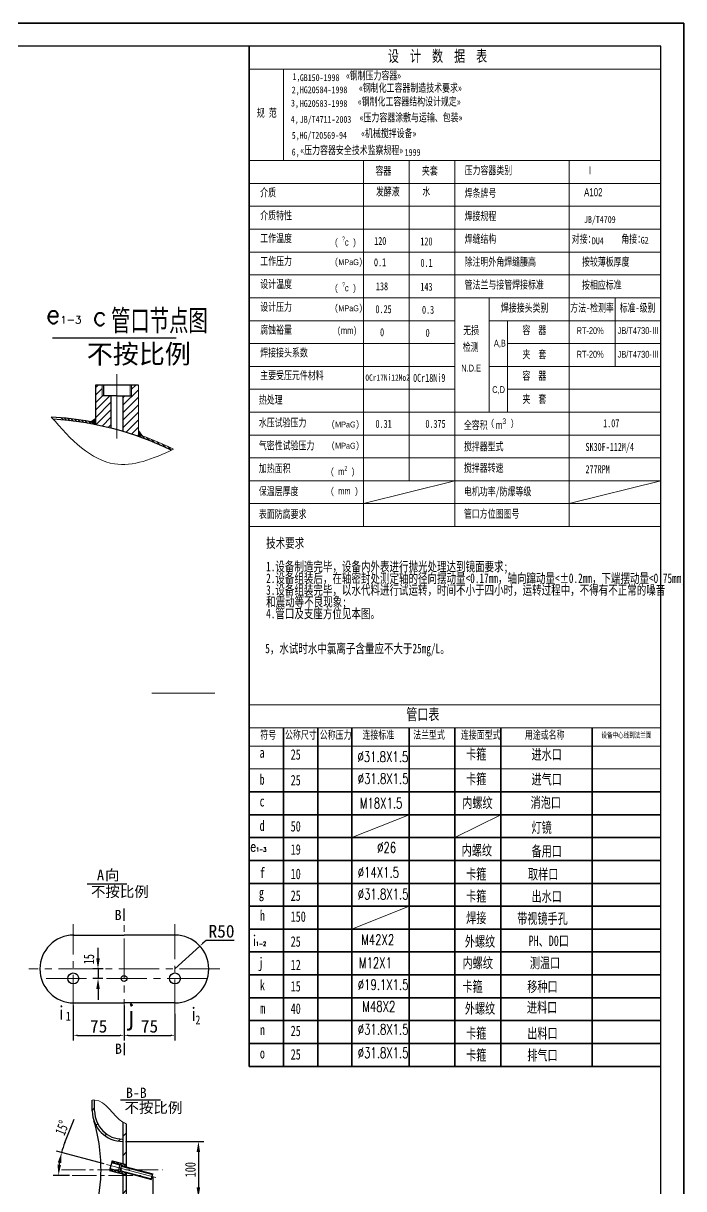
# Model space of a CAD drawing. Header units: millimetres. Extents: x 36080 to 36401, y 5729 to 6183.
# Drawn here: x 36244.6 to 36400.5, y 5907.8 to 6182.9 of the extents above; entities that cross this region are included whole.
import ezdxf

# ---------------------------------------------------------------- set-up
doc = ezdxf.new("R2010")
doc.units = ezdxf.units.MM
doc.linetypes.add('CENTER2', pattern=[28.575, 19.05, -3.175, 3.175, -3.175])
doc.layers.get('Defpoints').update_dxf_attribs({"lineweight": 18})
for name, color, linetype, lineweight in [('_01粗实线A', 3, 'Continuous', 25), ('_02细实线B', 7, 'Continuous', 35), ('c', 7, 'Continuous', 25), ('dh', 7, 'CENTER2', 9), ('x', 7, 'Continuous', 9)]:
    doc.layers.add(name, color=color, linetype=linetype, lineweight=lineweight)
doc.layers.add('実線', color=3, linetype='Continuous')
doc.styles.get("Standard").update_dxf_attribs({"font": '仿宋_GB2312.ttf', "width": 0.707})
doc.styles.add('STYLE1', font='')
doc.styles.add('数字', font='txt.shx', dxfattribs={"width": 0.707})
doc.styles.add('文字', font='仿宋_GB2312.ttf', dxfattribs={"width": 0.707})
doc.styles.add('样式 1', font='txt.shx')
doc.styles.get('STYLE1').set_extended_font_data('SimSun')
doc.dimstyles.new('1-15', dxfattribs={"dimtxt": 2.5, "dimasz": 2.5, "dimexe": 1.25, "dimexo": 0.625, "dimtad": 1, "dimlfac": 15, "dimdsep": 46, "dimtxsty": 'Standard', "dimcen": 2.5, "dimadec": 0, "dimazin": 0, "dimtfac": 1, "dimtmove": 0, "dimatfit": 3, "dimfxl": 1, "dimarcsym": 0})
doc.dimstyles.get("Standard").update_dxf_attribs({"dimtxt": 1, "dimasz": 1, "dimexe": 1.25, "dimexo": 0.625, "dimtad": 1, "dimdec": 1, "dimdsep": 46, "dimtxsty": '数字', "dimcen": 2.5, "dimadec": 1, "dimazin": 0, "dimtfac": 1, "dimtdec": 1, "dimtmove": 2, "dimatfit": 3, "dimfxl": 1, "dimtolj": 1, "dimtzin": 0, "dimarcsym": 0})
pattern_1 = [(135, (36835.70925, 5896.3457), (0.29934187, 0.29934187), [])]
pattern_2 = [(45, (36102.5725, 5794.957), (-2.245064, 2.245064), [])]

# ---------------------------------------------------------------- blocks, each defined once
blk = doc.blocks.new('*D110')
at = {"color": 0, "lineweight": -2, "transparency": 16777216}
for p, q in [((36268.41, 5950.71), (36268.41, 5942.75)), ((36280.41, 5949.1), (36280.41, 5942.75)), ((36269.41, 5944), (36279.41, 5944))]:
    blk.add_line(p, q, dxfattribs=at)
at = {"color": 0, "transparency": 16777216}
for points in [[(36269.41, 5944.17), (36269.41, 5943.84), (36268.41, 5944)], [(36279.41, 5944.17), (36279.41, 5943.84), (36280.41, 5944)]]:
    blk.add_solid(points, dxfattribs=at)
at = {"layer": 'Defpoints', "color": 0, "transparency": 16777216}
for p in [(36268.41, 5951.33), (36280.41, 5949.72), (36280.41, 5944)]:
    blk.add_point(p, dxfattribs=at)
at = {"color": 0, "transparency": 16777216, "insert": (36274.41, 5946.13), "char_height": 3, "attachment_point": 5, "style": 'STYLE1'}
blk.add_mtext('\\A1;75', dxfattribs=at)
blk = doc.blocks.new('*D111')
at = {"color": 0, "lineweight": -2, "transparency": 16777216}
for p, q in [((36256.41, 5951.04), (36256.41, 5942.75)), ((36268.41, 5951.04), (36268.41, 5942.75)), ((36257.41, 5944), (36267.41, 5944))]:
    blk.add_line(p, q, dxfattribs=at)
at = {"color": 0, "transparency": 16777216}
for points in [[(36257.41, 5944.17), (36257.41, 5943.84), (36256.41, 5944)], [(36267.41, 5944.17), (36267.41, 5943.84), (36268.41, 5944)]]:
    blk.add_solid(points, dxfattribs=at)
at = {"layer": 'Defpoints', "color": 0, "transparency": 16777216}
for p in [(36256.41, 5951.67), (36268.41, 5951.67), (36268.41, 5944)]:
    blk.add_point(p, dxfattribs=at)
at = {"color": 0, "transparency": 16777216, "insert": (36262.41, 5946.13), "char_height": 3, "attachment_point": 5, "style": 'STYLE1'}
blk.add_mtext('\\A1;75', dxfattribs=at)
blk = doc.blocks.new('*D112')
at = {"color": 0, "lineweight": -2, "transparency": 16777216}
for p, q in [((36280.41, 5959.67), (36286.3, 5965.08)), ((36287.77, 5966.43), (36287.03, 5965.76)), ((36294.43, 5966.43), (36287.77, 5966.43))]:
    blk.add_line(p, q, dxfattribs=at)
at = {"color": 0, "transparency": 16777216}
blk.add_solid([(36286.92, 5965.88), (36287.15, 5965.63), (36286.3, 5965.08)], dxfattribs=at)
at = {"layer": 'Defpoints', "color": 0, "transparency": 16777216}
for p in [(36286.3, 5965.08), (36280.41, 5959.67)]:
    blk.add_point(p, dxfattribs=at)
at = {"color": 0, "transparency": 16777216, "insert": (36291.41, 5968.56), "char_height": 3, "attachment_point": 5, "style": 'STYLE1'}
blk.add_mtext('\\A1;R50', dxfattribs=at)
blk = doc.blocks.new('*D113')
at = {"layer": 'Defpoints', "color": 0, "transparency": 16777216}
for p in [(36264.13, 5959.67), (36262.25, 5957.42), (36263.99, 5957.42)]:
    blk.add_point(p, dxfattribs=at)
at = {"layer": 'x', "color": 0, "lineweight": -2, "transparency": 16777216}
for p, q in [((36262.25, 5962.17), (36262.25, 5964.67)), ((36263.5, 5959.67), (36261, 5959.67)), ((36262.25, 5959.67), (36262.25, 5957.42)), ((36263.37, 5957.42), (36261, 5957.42)), ((36262.25, 5954.92), (36262.25, 5952.42))]:
    blk.add_line(p, q, dxfattribs=at)
at = {"layer": 'x', "color": 0, "transparency": 16777216}
for points in [[(36261.84, 5962.17), (36262.67, 5962.17), (36262.25, 5959.67)], [(36261.84, 5954.92), (36262.67, 5954.92), (36262.25, 5957.42)]]:
    blk.add_solid(points, dxfattribs=at)
at = {"layer": 'x', "color": 0, "transparency": 16777216, "insert": (36260.11, 5961.98), "char_height": 2.5, "attachment_point": 5, "rotation": 90}
blk.add_mtext('15', dxfattribs=at)
blk = doc.blocks.new('*D114')
at = {"layer": 'Defpoints', "color": 0, "transparency": 16777216}
for p in [(36268.11, 5918.94), (36268.11, 5905.61), (36285.95, 5905.61)]:
    blk.add_point(p, dxfattribs=at)
at = {"layer": 'x', "color": 0, "lineweight": -2, "transparency": 16777216}
for p, q in [((36268.73, 5918.94), (36287.2, 5918.94)), ((36285.95, 5916.44), (36285.95, 5908.11)), ((36268.73, 5905.61), (36287.2, 5905.61))]:
    blk.add_line(p, q, dxfattribs=at)
at = {"layer": 'x', "color": 0, "transparency": 16777216}
for points in [[(36285.53, 5916.44), (36286.36, 5916.44), (36285.95, 5918.94)], [(36285.53, 5908.11), (36286.36, 5908.11), (36285.95, 5905.61)]]:
    blk.add_solid(points, dxfattribs=at)
at = {"layer": 'x', "color": 0, "transparency": 16777216, "insert": (36284.07, 5912.28), "char_height": 2.5, "attachment_point": 5, "rotation": 90}
blk.add_mtext('100', dxfattribs=at)
blk = doc.blocks.new('*D115')
at = {"layer": 'Defpoints', "color": 0, "transparency": 16777216}
for p in [(36275.22, 5911.27), (36268.91, 5909.03), (36275.22, 5897.33)]:
    blk.add_point(p, dxfattribs=at)
at = {"layer": 'x', "color": 0, "lineweight": -2, "transparency": 16777216}
for p, q in [((36275.22, 5910.65), (36275.22, 5896.08)), ((36268.91, 5908.41), (36268.91, 5896.08)), ((36271.41, 5897.33), (36272.72, 5897.33))]:
    blk.add_line(p, q, dxfattribs=at)
at = {"layer": 'x', "color": 0, "transparency": 16777216}
for points in [[(36271.41, 5897.75), (36271.41, 5896.91), (36268.91, 5897.33)], [(36272.72, 5897.75), (36272.72, 5896.91), (36275.22, 5897.33)]]:
    blk.add_solid(points, dxfattribs=at)
at = {"layer": 'x', "color": 0, "transparency": 16777216, "insert": (36272.06, 5899.2), "char_height": 2.5, "attachment_point": 5}
blk.add_mtext('48', dxfattribs=at)
blk = doc.blocks.new('*D116')
at = {"layer": 'Defpoints', "color": 0, "transparency": 16777216}
for p in [(36253.02, 5912.77), (36264.29, 5913.51), (36256.15, 5910.94), (36272.36, 5910.94), (36275.88, 5910.41)]:
    blk.add_point(p, dxfattribs=at)
at = {"layer": 'x', "color": 0, "lineweight": -2, "transparency": 16777216}
for p, q in [((36254.45, 5918.73), (36256.64, 5924.2)), ((36263.69, 5913.67), (36252.45, 5916.69)), ((36255.52, 5910.94), (36251.69, 5910.94))]:
    blk.add_line(p, q, dxfattribs=at)
for start, end in [(158.1558, 165), (171.8442, 173.1558)]:
    blk.add_arc((36273.88, 5910.94), 20.94, start, end, dxfattribs=at)
at = {"layer": 'x', "color": 0, "transparency": 16777216}
for points in [[(36252.75, 5914), (36253.56, 5913.83), (36253.66, 5916.36)], [(36253.51, 5913.41), (36252.68, 5913.46), (36252.94, 5910.94)]]:
    blk.add_solid(points, dxfattribs=at)
at = {"layer": 'x', "color": 0, "transparency": 16777216, "insert": (36253.8, 5922.17), "char_height": 2.5, "attachment_point": 5, "rotation": 68.1558}
blk.add_mtext('15°', dxfattribs=at)

msp = doc.modelspace()

# ---------------------------------------------------------------- hatches: boundary and pattern name
at = {"layer": 'x'}
h = msp.add_hatch(dxfattribs=at)
h.set_pattern_fill('ANSI31', color=256, scale=10, style=0)
h.set_pattern_definition([(45, (36082.9771, 5764.4028), (-0.8838835, 0.8838835), [])])
h.paths.add_polyline_path([(36271.77964, 6097.52433), (36270.16802, 6097.52433), (36270.16802, 6094.9947), (36268.13715, 6094.9947), (36268.13715, 6086.54995, -0.012944111), (36271.77964, 6085.36707)])
h.paths.add_polyline_path([(36261.65361, 6088.1569, -0.012623805), (36265.2961, 6087.33073), (36265.2961, 6094.9947), (36263.26523, 6094.9947), (36263.26523, 6097.52433), (36261.65361, 6097.52433)])
for points in [[(36261.65361, 6089.65431), (36260.53407, 6088.86914), (36261.49449, 6088.1886, -0.000548294), (36261.65361, 6088.1569)], [(36271.77964, 6086.79945), (36271.77964, 6085.36707, -0.000555705), (36271.93461, 6085.31208), (36272.68605, 6085.55435)]]:
    msp.add_hatch(color=256, dxfattribs=at).paths.add_polyline_path(points)
h = msp.add_hatch(dxfattribs=at)
h.set_pattern_fill('ANSI31', color=256, style=0)
h.set_pattern_definition(pattern_2)
edge = h.paths.add_edge_path()
edge.add_arc((36268.10838, 5926.14198), 7.2, 180, 270)
edge.add_line((36268.10838, 5918.94198), (36268.10838, 5919.47532))
edge.add_arc((36268.10838, 5926.14198), 6.66667, 180, 270, ccw=False)
edge.add_line((36261.44171, 5926.14198), (36261.44171, 5928.74704))
edge.add_spline(control_points=[(36261.44171, 5928.74704), (36261.28997, 5928.76769), (36261.11126, 5928.77106), (36260.93664, 5928.73902), (36260.90838, 5928.73294)], knot_values=[0.647416485, 0.647416485, 0.647416485, 0.647416485, 0.884200493, 0.930111574, 0.930111574, 0.930111574, 0.930111574], degree=3, periodic=0)
edge.add_line((36260.90838, 5928.73294), (36260.90838, 5926.14198))
h = msp.add_hatch(dxfattribs=at)
h.set_pattern_fill('ANSI31', color=256, style=0)
h.set_pattern_definition(pattern_2)
edge = h.paths.add_edge_path()
edge.add_spline(control_points=[(36268.90838, 5923.1289), (36268.73482, 5923.12652), (36268.4393, 5923.18059), (36268.21016, 5923.42414), (36268.10838, 5923.53434)], knot_values=[0.780268556, 0.780268556, 0.780268556, 0.780268556, 1.039355348, 1.251976139, 1.251976139, 1.251976139, 1.251976139], degree=3, periodic=0)
edge.add_line((36268.10838, 5923.53434), (36268.10838, 5913.73201))
edge.add_line((36268.10838, 5913.73201), (36268.90838, 5913.51765))
edge.add_line((36268.90838, 5913.51765), (36268.90838, 5923.1289))
h = msp.add_hatch(dxfattribs=at)
h.set_pattern_fill('ANSI31', color=256, scale=0.133333, style=0)
h.set_pattern_definition(pattern_1)
h.paths.add_polyline_path([(36268.90838, 5913.51765), (36268.90838, 5912.9655), (36268.26542, 5913.13778), (36268.23091, 5913.00899), (36267.71575, 5913.14703), (36267.78477, 5913.40461), (36267.39839, 5913.50814), (36265.46654, 5914.02577), (36265.57007, 5914.41214)])
h.paths.add_polyline_path([(36264.94891, 5912.09392), (36265.05243, 5912.48029), (36266.98428, 5911.96265), (36267.37065, 5911.85913), (36267.43967, 5912.11671), (36267.95483, 5911.97867), (36267.92032, 5911.84988), (36268.90838, 5911.58513), (36268.90838, 5911.03298)])
h = msp.add_hatch(dxfattribs=at)
h.set_pattern_fill('ANSI31', color=256, scale=0.133333, style=0)
h.set_pattern_definition(pattern_1)
h.paths.add_polyline_path([(36265.44756, 5913.95494), (36265.46654, 5914.02577), (36267.39839, 5913.50814), (36267.37941, 5913.4373)])
h.paths.add_polyline_path([(36267.00326, 5912.03349), (36266.98428, 5911.96265), (36265.05243, 5912.48029), (36265.07141, 5912.55113)])
h = msp.add_hatch(dxfattribs=at)
h.set_pattern_fill('ANSI31', color=256, scale=1.333333, angle=75, style=0)
h.set_pattern_definition([(60, (36807.85098, 5858.6401), (0.144337567, -0.083333333), [])])
edge = h.paths.add_edge_path()
edge.add_line((36268.23091, 5913.00899), (36268.26542, 5913.13778))
edge.add_line((36268.26542, 5913.13778), (36272.77986, 5911.92814))
edge.add_spline(control_points=[(36272.77986, 5911.92814), (36272.77944, 5911.88254), (36272.77881, 5911.83671), (36272.77795, 5911.79062)], knot_values=[269.224094276, 269.224094276, 269.224094276, 269.224094276, 270.239120846, 270.239120846, 270.239120846, 270.239120846], degree=3, periodic=0)
edge.add_line((36272.77795, 5911.79062), (36268.23091, 5913.00899))
edge = h.paths.add_edge_path()
edge.add_spline(control_points=[(36272.77795, 5911.79062), (36272.77881, 5911.83671), (36272.77944, 5911.88254), (36272.77986, 5911.92814)], knot_values=[269.224094276, 269.224094276, 269.224094276, 269.224094276, 270.239120846, 270.239120846, 270.239120846, 270.239120846], degree=3, periodic=0)
edge.add_line((36272.77986, 5911.92814), (36275.22008, 5911.27428))
edge.add_line((36275.22008, 5911.27428), (36275.18557, 5911.14549))
edge.add_line((36275.18557, 5911.14549), (36272.77795, 5911.79062))
edge = h.paths.add_edge_path()
edge.add_spline(control_points=[(36272.69884, 5910.56948), (36272.70348, 5910.61438), (36272.70804, 5910.6592), (36272.71247, 5910.70387)], knot_values=[277.832197575, 277.832197575, 277.832197575, 277.832197575, 278.724259006, 278.724259006, 278.724259006, 278.724259006], degree=3, periodic=0)
edge.add_line((36272.71247, 5910.70387), (36274.9095, 5910.11517))
edge.add_line((36274.9095, 5910.11517), (36274.87499, 5909.98638))
edge.add_line((36274.87499, 5909.98638), (36272.69884, 5910.56948))
h.paths.add_polyline_path([(36267.92032, 5911.84988), (36267.95483, 5911.97867), (36268.59878, 5911.80612), (36268.56427, 5911.67733)])
edge = h.paths.add_edge_path()
edge.add_line((36268.56427, 5911.67733), (36268.59878, 5911.80612))
edge.add_line((36268.59878, 5911.80612), (36272.71247, 5910.70387))
edge.add_spline(control_points=[(36272.71247, 5910.70387), (36272.70804, 5910.6592), (36272.70348, 5910.61438), (36272.69884, 5910.56948)], knot_values=[277.832197575, 277.832197575, 277.832197575, 277.832197575, 278.724259006, 278.724259006, 278.724259006, 278.724259006], degree=3, periodic=0)
edge.add_line((36272.69884, 5910.56948), (36268.56427, 5911.67733))
h = msp.add_hatch(dxfattribs=at)
h.set_pattern_fill('ANSI31', color=256, style=0)
h.set_pattern_definition(pattern_2)
edge = h.paths.add_edge_path()
edge.add_line((36268.90838, 5910.94198), (36268.10838, 5910.94198))
edge.add_line((36268.10838, 5910.94198), (36268.10838, 5902.6096))
edge.add_spline(control_points=[(36268.10838, 5902.6096), (36268.29696, 5902.78626), (36268.60657, 5902.92582), (36268.33036, 5901.6995), (36268.7608, 5901.64059), (36268.90838, 5901.64913)], knot_values=[0.448151779, 0.448151779, 0.448151779, 0.448151779, 0.813969068, 1.294777595, 1.49434223, 1.49434223, 1.49434223, 1.49434223], degree=3, periodic=0)
edge.add_line((36268.90838, 5901.64913), (36268.90838, 5910.94198))
h.paths.add_polyline_path([(36268.90838, 5911.03298), (36268.10838, 5911.24734), (36268.10838, 5910.94198), (36268.90838, 5910.94198)])
h = msp.add_hatch(dxfattribs=at)
h.set_pattern_fill('ANSI31', color=256, scale=1.333333, angle=15, style=0)
h.set_pattern_definition([(120, (36281.81998, 5905.53614), (0.1443376, 0.0833333), [])])
h.paths.add_polyline_path([(36275.05678, 5911.18), (36275.18557, 5911.14549), (36274.9095, 5910.11517), (36274.78071, 5910.14968)])

# ---------------------------------------------------------------- linework, layer by layer
for p, q in [((36251.49439, 6108.63596), (36280.67637, 6108.63596)), ((36259.65434, 5979.77202), (36269.06132, 5979.77202)), ((36267.56177, 5928.77041), (36276.96875, 5928.77041))]:
    msp.add_line(p, q)
at = {"layer": '_01粗实线A', "ltscale": 6}
msp.add_line((36395.10805, 6177.51874), (36093.24805, 6177.51874), dxfattribs=at)
at = {"layer": '_02细实线B', "ltscale": 6}
for p, q in [((36400.50805, 6182.91874), (36079.74805, 6182.91874)), ((36400.50805, 5728.77874), (36400.50805, 6182.91874)), ((36297.90805, 5936.67874), (36297.90805, 6177.51874)), ((36400.50805, 5728.77874), (36400.50805, 6049.53874)), ((36306.00805, 6016.59874), (36306.00805, 5936.67874)), ((36314.10805, 6016.59874), (36314.10805, 5936.67874)), ((36322.20805, 6016.59874), (36322.20805, 5936.67874)), ((36335.70805, 6016.59874), (36335.70805, 5936.67874)), ((36346.50805, 6016.59874), (36346.50805, 5936.67874)), ((36357.30805, 6016.59874), (36357.30805, 5936.67874)), ((36378.90805, 6016.59874), (36378.90805, 5936.67874)), ((36297.90805, 6001.47874), (36395.10805, 6001.47874)), ((36297.90805, 5996.07874), (36395.10805, 5996.07874)), ((36297.90805, 5990.67874), (36395.10805, 5990.67874)), ((36297.90805, 5985.27874), (36395.10805, 5985.27874)), ((36297.90805, 5979.87874), (36395.10805, 5979.87874)), ((36297.90805, 5974.47874), (36395.10805, 5974.47874)), ((36297.90805, 5969.07874), (36395.10805, 5969.07874)), ((36297.90805, 5963.67874), (36395.10805, 5963.67874)), ((36297.90805, 5963.67874), (36395.10805, 5963.67874)), ((36297.90805, 5958.27874), (36395.10805, 5958.27874)), ((36297.90805, 5952.87874), (36395.10805, 5952.87874)), ((36297.90805, 5947.47874), (36395.10805, 5947.47874)), ((36297.90805, 5942.07874), (36395.10805, 5942.07874)), ((36297.90805, 5936.67874), (36395.10805, 5936.67874))]:
    msp.add_line(p, q, dxfattribs=at)
at = {"layer": 'c'}
for p, q in [((36261.65361, 6097.52433), (36261.65361, 6088.1569)), ((36271.77964, 6097.52433), (36261.65361, 6097.52433)), ((36263.60092, 6094.9947), (36263.60092, 6097.52433)), ((36266.71662, 6094.9947), (36263.26523, 6094.9947)), ((36265.2961, 6094.9947), (36265.2961, 6087.33073)), ((36266.71662, 6094.9947), (36270.16802, 6094.9947)), ((36268.13715, 6094.9947), (36268.13715, 6086.54995)), ((36268.4075, 5970.9981), (36268.4075, 5973.92315)), ((36256.53247, 5967.6661), (36268.4075, 5967.6661)), ((36280.4075, 5967.6661), (36268.4075, 5967.6661)), ((36256.53247, 5951.6661), (36268.4075, 5951.6661)), ((36280.4075, 5951.6661), (36268.4075, 5951.6661)), ((36268.4075, 5942.25116), (36268.4075, 5939.32611)), ((36260.90838, 5926.14198), (36260.90838, 5928.73294)), ((36261.44171, 5926.14198), (36261.44171, 5928.74704)), ((36268.10838, 5923.53434), (36268.10838, 5913.73201)), ((36268.90838, 5923.1289), (36268.90838, 5912.9655)), ((36265.57007, 5914.41214), (36264.94891, 5912.09392)), ((36265.07141, 5912.55113), (36267.00326, 5912.03349)), ((36265.44756, 5913.95494), (36267.37941, 5913.4373)), ((36265.57007, 5914.41214), (36268.90838, 5913.51765)), ((36267.39839, 5913.50814), (36266.98428, 5911.96265)), ((36267.78477, 5913.40461), (36267.37065, 5911.85913)), ((36267.78477, 5913.40461), (36267.37065, 5911.85913)), ((36267.39839, 5913.50814), (36267.78477, 5913.40461)), ((36267.71575, 5913.14703), (36275.18557, 5911.14549)), ((36268.26542, 5913.13778), (36268.23091, 5913.00899)), ((36268.26542, 5913.13778), (36275.22008, 5911.27428)), ((36264.94891, 5912.09392), (36268.90838, 5911.03298)), ((36266.98428, 5911.96265), (36267.37065, 5911.85913)), ((36267.43967, 5912.11671), (36274.9095, 5910.11517)), ((36267.95483, 5911.97867), (36267.92032, 5911.84988)), ((36267.92032, 5911.84988), (36274.87499, 5909.98638)), ((36268.10838, 5911.24734), (36268.10838, 5902.6096)), ((36268.90838, 5911.58513), (36268.90838, 5901.64913))]:
    msp.add_line(p, q, dxfattribs=at)
for centre, radius in [((36256.4075, 5957.4244), 1.29531), ((36268.4075, 5957.4244), 0.70294), ((36280.4075, 5957.4244), 1.29531)]:
    msp.add_circle(centre, radius, dxfattribs=at)
for centre, radius, start, end in [((36247.21216, 6016.09916), 73.97934, 79.6258144, 86.887102), ((36247.11625, 6015.61995), 73.97934, 64.021963, 86.4740937), ((36256.53247, 5959.6661), 8, 90, 270), ((36280.4075, 5959.6661), 8, 270, 90), ((36268.10838, 5926.14198), 7.2, 180, 270), ((36268.10838, 5926.14198), 6.66667, 180, 270), ((36222.90001, 5912.38236), 40.0595, 358.6146222, 16.6300063), ((36218.70244, 5912.80315), 44.26717, 344.1375131, 358.2014929)]:
    msp.add_arc(centre, radius, start, end, dxfattribs=at)
at = {"layer": 'dh'}
for p, q in [((36266.71662, 6100.05397), (36266.71662, 6084.87614)), ((36275.88467, 5910.40602), (36264.29356, 5913.51185))]:
    msp.add_line(p, q, dxfattribs=at)
at = {"layer": 'dh', "ltscale": 0.5}
for p, q in [((36256.4075, 5948.79438), (36256.4075, 5970.28572)), ((36268.4075, 5943.03381), (36268.4075, 5970.28572)), ((36280.4075, 5947.68658), (36280.4075, 5970.28572)), ((36291.00125, 5959.6661), (36245.93872, 5959.6661)), ((36288.08701, 5957.4244), (36248.85291, 5957.4244))]:
    msp.add_line(p, q, dxfattribs=at)
at = {"layer": 'dh', "ltscale": 0.3}
for p, q in [((36253.5968, 5912.27532), (36277.49213, 5912.27532)), ((36256.1465, 5910.94198), (36272.36106, 5910.94198))]:
    msp.add_line(p, q, dxfattribs=at)
at = {"layer": 'x'}
for p, q in [((36297.90805, 6172.11874), (36395.10805, 6172.11874)), ((36306.00805, 6172.11874), (36306.00805, 6150.51874)), ((36297.90805, 6150.51874), (36395.10805, 6150.51874)), ((36324.90805, 6150.51874), (36324.90805, 6064.11874)), ((36335.70805, 6150.51874), (36335.70805, 6074.91874)), ((36346.50805, 6150.51874), (36346.50805, 6064.11874)), ((36373.50805, 6150.51874), (36373.50805, 6064.11874)), ((36297.90805, 6145.11874), (36395.10805, 6145.11874)), ((36297.90805, 6139.71874), (36395.10805, 6139.71874)), ((36297.90805, 6134.31874), (36395.10805, 6134.31874)), ((36297.90805, 6128.91874), (36395.10805, 6128.91874)), ((36297.90805, 6123.51874), (36395.10805, 6123.51874)), ((36297.90805, 6118.11874), (36395.10805, 6118.11874)), ((36354.60805, 6118.11874), (36354.60805, 6091.11874)), ((36384.30805, 6118.11874), (36384.30805, 6101.91874)), ((36297.90805, 6112.71874), (36346.50805, 6112.71874)), ((36354.60805, 6112.71874), (36395.10805, 6112.71874)), ((36358.92805, 6112.71874), (36358.92805, 6091.11874)), ((36297.90805, 6107.31874), (36346.50805, 6107.31874)), ((36358.92805, 6107.31874), (36395.10805, 6107.31874)), ((36297.90805, 6101.91874), (36346.50805, 6101.91874)), ((36354.60805, 6101.91874), (36395.10805, 6101.91874)), ((36263.26523, 6094.9947), (36263.26523, 6097.52433)), ((36269.83233, 6094.9947), (36269.83233, 6097.52433)), ((36270.16802, 6094.9947), (36270.16802, 6097.52433)), ((36271.77964, 6097.52433), (36271.77964, 6085.36707)), ((36297.90805, 6096.51874), (36346.50805, 6096.51874)), ((36358.92805, 6096.51874), (36395.10805, 6096.51874)), ((36254.06611, 6089.27212), (36253.53, 6089.80824)), ((36254.85156, 6089.19378), (36254.30792, 6089.73742)), ((36255.6466, 6089.10584), (36255.09513, 6089.65731)), ((36256.45164, 6089.00792), (36255.89201, 6089.56754)), ((36257.26708, 6088.89958), (36256.69895, 6089.46771)), ((36258.09341, 6088.78036), (36257.51639, 6089.35737)), ((36258.93112, 6088.64975), (36258.34481, 6089.23607)), ((36259.78077, 6088.50722), (36259.1847, 6089.10328)), ((36260.64294, 6088.35214), (36260.03664, 6088.95845)), ((36261.65361, 6089.65431), (36260.53407, 6088.86914)), ((36260.53407, 6088.86914), (36261.49449, 6088.1886)), ((36297.90805, 6091.11874), (36395.10805, 6091.11874)), ((36271.77964, 6086.79945), (36272.82772, 6085.35976)), ((36297.90805, 6085.71874), (36395.10805, 6085.71874)), ((36272.68605, 6085.55435), (36271.93461, 6085.31208)), ((36273.42378, 6084.76369), (36272.60255, 6085.58492)), ((36274.58324, 6084.31135), (36273.73335, 6085.16123)), ((36275.78183, 6083.81986), (36274.89976, 6084.70193)), ((36277.02482, 6083.28398), (36276.1062, 6084.20259)), ((36278.3188, 6082.6971), (36277.35816, 6083.65774)), ((36279.57329, 6082.14972), (36278.66254, 6083.06047)), ((36280.04878, 6082.38133), (36280.02827, 6082.40185)), ((36297.90805, 6080.31874), (36395.10805, 6080.31874)), ((36297.90805, 6074.91874), (36395.10805, 6074.91874)), ((36324.90805, 6069.51874), (36346.50805, 6074.91874)), ((36373.50805, 6069.51874), (36395.10805, 6074.91874)), ((36297.90805, 6069.51874), (36395.10805, 6069.51874)), ((36297.90805, 6064.11874), (36395.10805, 6064.11874)), ((36274.94888, 6024.77826), (36289.83677, 6024.77826)), ((36297.90805, 6021.99874), (36395.10805, 6021.99874)), ((36297.90805, 6016.59874), (36395.10805, 6016.59874)), ((36297.90805, 6012.27874), (36395.10805, 6012.27874)), ((36297.90805, 6006.87874), (36395.10805, 6006.87874)), ((36322.20805, 5990.67874), (36335.70805, 5996.07874)), ((36346.50805, 5990.67874), (36357.30805, 5996.07874)), ((36322.20805, 5969.07874), (36335.70805, 5974.47874)), ((36265.05243, 5912.48029), (36266.98428, 5911.96265)), ((36265.46654, 5914.02577), (36267.39839, 5913.50814)), ((36268.90838, 5913.51765), (36268.90838, 5912.9655)), ((36268.90838, 5911.58513), (36268.90838, 5911.03298)), ((36275.05678, 5911.18), (36274.78071, 5910.14968)), ((36275.22008, 5911.27428), (36274.87499, 5909.98638))]:
    msp.add_line(p, q, dxfattribs=at)
msp.add_arc((36247.21216, 6016.09916), 73.97934, 63.6403736, 69.8586175, dxfattribs=at)
msp.add_open_spline([(36251.22951, 6089.96934), (36255.87222, 6084.51609), (36264.36805, 6076.02202), (36275.19177, 6079.99479), (36280.05928, 6082.38649)], degree=3, knots=[10.017760984, 10.017760984, 10.017760984, 10.017760984, 57.580360778, 94.724186627, 94.724186627, 94.724186627, 94.724186627], dxfattribs=at)
msp.add_spline([(36260.90838, 5928.73294), (36261.44171, 5928.73294), (36268.10838, 5923.53434), (36268.90838, 5923.1289)], degree=3, dxfattribs=at)
at = {"layer": '実線', "ltscale": 6}
for q in [(36395.10805, 6177.51874), (36395.10805, 6044.13874)]:
    msp.add_line((36395.10805, 5734.17874), q, dxfattribs=at)

# ---------------------------------------------------------------- texts
at = {"style": 'STYLE1', "width": 0.67}
msp.add_text('管口节点图', height=5, dxfattribs=at).set_placement((36265.32467, 6110.26842))
at = {"style": 'STYLE1'}
for s, height, p in [('不按比例', 4.5, (36259.61585, 6102.59833)), ('A', 2.5, (36261.99851, 5980.60311)), ('向', 2.5, (36263.90533, 5980.60311)), ('不按比例', 2.5, (36260.60018, 5976.66519)), ('B', 2.4, (36266.25617, 5939.63394)), ('不按比例', 2.5, (36268.50761, 5925.66359))]:
    msp.add_text(s, height=height, dxfattribs=at).set_placement(p)
at = {"layer": 'x'}
for s, height, style, width, p in [('1,', 1.62, '文字', 0.707, (36308.17862, 6169.50772)), ('2,', 1.62, '文字', 0.707, (36307.97985, 6166.36761)), ('3,', 1.62, '文字', 0.707, (36307.80436, 6163.27531)), ('4,', 1.62, '文字', 0.707, (36307.75214, 6159.46862)), ('5,', 1.62, '文字', 0.707, (36307.99495, 6155.66039)), ('6,', 1.62, '文字', 0.707, (36307.97796, 6151.72426)), ('JB/T4709', 1.62, '文字', 0.707, (36376.97108, 6135.80372)), ('120', 1.89, '文字', 0.707, (36327.44465, 6130.58747)), ('G2', 1.62, '文字', 0.707, (36390.36372, 6130.89553)), ('120', 1.89, '文字', 0.707, (36338.34955, 6130.4867)), ('DU4', 1.62, '文字', 0.707, (36378.83673, 6130.76455)), ('0.1', 1.89, '文字', 0.707, (36327.39504, 6125.5655)), ('0.1', 1.89, '文字', 0.707, (36338.38156, 6125.4266)), ('138', 1.89, '文字', 0.707, (36327.86187, 6119.89174)), ('143', 1.89, '文字', 0.707, (36338.34955, 6119.78919)), ('0.25', 1.89, '文字', 0.707, (36327.74702, 6114.49104)), ('0.3', 1.89, '文字', 0.707, (36338.73355, 6114.35214)), ('0', 1.89, '文字', 0.707, (36328.8301, 6109.0417)), ('0', 1.89, '文字', 0.707, (36339.58828, 6108.9028)), ('0Cr17Ni12Mo2', 1.51767, '文字', 0.707, (36325.35842, 6098.51637)), ('0Cr18Ni9', 1.89, '文字', 0.707, (36336.62476, 6098.27036)), ('0.31', 1.89, '文字', 0.707, (36327.76811, 6087.42464)), ('0.375', 1.89, '文字', 0.707, (36339.53387, 6087.42464)), ('1.07', 1.89, '文字', 0.707, (36381.49639, 6087.56011)), ('SK30F-112M/4', 1.89, '文字', 0.707, (36377.32717, 6081.97521)), ('277RPM', 1.89, '文字', 0.707, (36377.32717, 6076.71588)), ('5，水试时水中氯离子含量应不大于25mg/L。', 2.268, '文字', 0.707, (36301.72166, 6034.19959)), ('管口表', 2.7, '文字', 0.707, (36335.04371, 6018.43971)), ('a', 2.475, '文字', 0.707, (36300.39325, 6009.52987)), ('25', 2.475, '文字', 0.707, (36307.73425, 6009.07594)), ('卡箍', 2.475, '文字', 0.707, (36349.15203, 6009.16019)), ('进水口', 2.475, '文字', 0.707, (36364.58658, 6009.07594)), ('%%c31.8X1.5', 2.475, '数字', 0.707, (36323.49809, 6008.53083)), ('卡箍', 2.475, '文字', 0.707, (36349.15203, 6003.2953)), ('进气口', 2.475, '文字', 0.707, (36364.58658, 6003.21106)), ('b', 2.475, '文字', 0.707, (36300.39325, 6003.16133)), ('25', 2.475, '文字', 0.707, (36307.73425, 6003.00525)), ('%%c31.8X1.5', 2.475, '数字', 0.707, (36323.56597, 6003.35916)), ('内螺纹', 2.475, '文字', 0.707, (36348.24364, 5997.66768)), ('消泡口', 2.475, '文字', 0.707, (36364.38145, 5997.73332)), ('c', 2.475, '文字', 0.707, (36300.39325, 5998.03464)), ('M18X1.5', 2.475, '数字', 0.707, (36324.06077, 5997.55855)), ('d', 2.475, '文字', 0.707, (36300.39325, 5992.2784)), ('50', 2.475, '文字', 0.707, (36307.73425, 5992.12232)), ('灯镜', 2.475, '文字', 0.707, (36364.58658, 5991.83253)), ('%%c26', 2.475, '数字', 0.707, (36328.14616, 5987.10053)), ('19', 2.475, '文字', 0.707, (36307.73425, 5986.64393)), ('内螺纹', 2.475, '文字', 0.707, (36348.10635, 5986.46242)), ('备用口', 2.475, '文字', 0.707, (36364.58658, 5986.24763)), ('f', 2.475, '文字', 0.707, (36300.46876, 5981.13557)), ('10', 2.475, '文字', 0.707, (36307.73425, 5980.88402)), ('%%c14X1.5', 2.475, '数字', 0.707, (36323.56597, 5981.23793)), ('卡箍', 2.475, '文字', 0.707, (36349.15203, 5980.86298)), ('取样口', 2.475, '文字', 0.707, (36363.75815, 5980.81223)), ('%%c31.8X1.5', 2.475, '数字', 0.707, (36323.56597, 5976.1025)), ('卡箍', 2.475, '文字', 0.707, (36349.15203, 5975.63714)), ('出水口', 2.475, '文字', 0.707, (36364.58658, 5975.55289)), ('g', 2.475, '文字', 0.707, (36300.23385, 5976.46214)), ('25', 2.475, '文字', 0.707, (36307.73425, 5975.74859)), ('h', 2.475, '文字', 0.707, (36300.46876, 5971.05489)), ('150', 2.475, '文字', 0.707, (36307.73425, 5970.80334)), ('焊接', 2.475, '文字', 0.707, (36349.15203, 5970.50921)), ('带视镜手孔', 2.475, '文字', 0.707, (36361.19669, 5970.34723)), ('25', 2.475, '文字', 0.707, (36307.73425, 5964.92389)), ('M42X2', 2.475, '数字', 0.707, (36324.38144, 5965.33213)), ('外螺纹', 2.475, '文字', 0.707, (36348.86094, 5964.93024)), ('PH、D0口', 2.475, '文字', 0.707, (36363.88111, 5965.08632)), ('j', 2.475, '文字', 0.707, (36300.099, 5959.90352)), ('M12X1', 2.475, '数字', 0.707, (36323.8428, 5959.87079)), ('内螺纹', 2.475, '文字', 0.707, (36348.32229, 5959.87454)), ('测温口', 2.475, '文字', 0.707, (36364.18533, 5959.87454)), ('12', 2.475, '文字', 0.707, (36307.73425, 5959.39631)), ('k', 2.475, '文字', 0.707, (36300.46876, 5954.60668)), ('15', 2.475, '文字', 0.707, (36307.73425, 5954.35512)), ('%%c19.1X1.5', 2.475, '数字', 0.707, (36323.56597, 5954.70904)), ('卡箍', 2.475, '文字', 0.707, (36348.28411, 5954.31416)), ('移种口', 2.475, '文字', 0.707, (36363.58993, 5954.26341)), ('i', 3.2, 'STYLE1', 0.8, (36252.73656, 5947.72587)), ('m', 2.475, '文字', 0.707, (36300.52165, 5949.15629)), ('40', 2.475, '文字', 0.707, (36307.73425, 5949.0712)), ('M48X2', 2.475, '数字', 0.707, (36324.63297, 5949.57974)), ('外螺纹', 2.475, '文字', 0.707, (36348.86094, 5949.11754)), ('进料口', 2.475, '文字', 0.707, (36363.51152, 5949.36592)), ('1', 2.13333, 'STYLE1', 0.8, (36254.65019, 5947.44576)), ('i', 3.2, 'STYLE1', 0.8, (36283.94319, 5947.36014)), ('2', 2.13333, 'STYLE1', 0.8, (36285.2478, 5946.57824)), ('n', 2.475, '文字', 0.707, (36300.46876, 5944.06994)), ('25', 2.475, '文字', 0.707, (36307.73425, 5943.81838)), ('%%c31.8X1.5', 2.475, '数字', 0.707, (36323.56597, 5944.1723)), ('卡箍', 2.475, '文字', 0.707, (36349.15203, 5943.28872)), ('出料口', 2.475, '文字', 0.707, (36363.58993, 5943.23797)), ('o', 2.475, '文字', 0.707, (36300.46876, 5938.53131)), ('25', 2.475, '文字', 0.707, (36307.73425, 5938.27976)), ('%%c31.8X1.5', 2.475, '数字', 0.707, (36323.56597, 5938.63367)), ('卡箍', 2.475, '文字', 0.707, (36349.15203, 5938.12816)), ('排气口', 2.475, '文字', 0.707, (36363.58993, 5938.07741))]:
    msp.add_text(s, height=height, dxfattribs=dict(at, style=style, width=width)).set_placement(p)
for s, height, style, p in [('c', 4.4, '样式 1', (36260.97335, 6111.58481)), ('B', 2.4, 'STYLE1', (36266.18244, 5971.22246)), ('j', 4.4, '样式 1', (36268.95579, 5946.75571)), ('B-B', 2.4, 'STYLE1', (36268.85212, 5929.23586))]:
    msp.add_text(s, height=height, dxfattribs=dict(at, style=style)).set_placement(p)
at = {"layer": 'x', "attachment_point": 1}
for s, insert, char_height, width, style in [('设  计  数  据  表', (36330.69674, 6176.54309), 2.7, 24.6311729, '文字'), ('{\\Ftxt.shx|c0;«}钢制压力容器{\\Ftxt.shx|c0;»}', (36320.7943, 6171.52934), 1.89, 45.6515553, '文字'), ('GB150-1998', (36309.89286, 6170.90037), 1.62, 24.6311729, '文字'), ('{\\fTxt|b0|i0|c0|p0;«}钢制化工容器制造技术要求{\\fTxt|b0|i0|c0|p0;»}', (36323.85254, 6168.63172), 1.89, 55.4153667, '文字'), ('HG20584-1998', (36309.89286, 6168.03442), 1.62, 24.6311729, '文字'), ('{\\fTxt|b0|i0|c0|p0;«}钢制化工容器结构设计规定{\\fTxt|b0|i0|c0|p0;»}', (36323.58353, 6165.39808), 1.89, 45.4095114, '文字'), ('规 范', (36299.73819, 6162.72756), 1.89, 24.6311729, '文字'), ('HG20583-1998', (36309.89286, 6164.81024), 1.62, 24.6311729, '文字'), ('JB/T4711-2003', (36309.89286, 6161.04871), 1.62, 24.6311729, '文字'), ('{\\fTxt|b0|i0|c0|p0;«}压力容器涂敷与运输、包装{\\fTxt|b0|i0|c0|p0;»}', (36324.0057, 6161.64327), 1.89, 56.7539449, '文字'), ('HG/T20569-94', (36309.80317, 6157.28717), 1.62, 24.6311729, '文字'), ('{\\fTxt|b0|i0|c0|p0;«}机械搅拌设备{\\fTxt|b0|i0|c0|p0;»}', (36324.35634, 6157.90556), 1.89, 53.6080096, '文字'), ('{\\fTxt|b0|i0|c0|p0;«}压力容器安全技术监察规程{\\fTxt|b0|i0|c0|p0;»}', (36310.01813, 6153.92895), 1.89, 47.5068016, '文字'), ('1999', (36334.64011, 6153.25694), 1.62, 24.6311729, '文字'), ('容器', (36327.74526, 6149.04168), 1.89, 24.6311729, '文字'), ('夹套', (36338.70488, 6149.04168), 1.89, 24.6311729, '文字'), ('压力容器类别', (36348.79137, 6149.16658), 1.89, 24.6311729, '文字'), ('{\\fArial|b0|i0|c0|p32;I}', (36378.11117, 6149.16658), 1.89, 24.6311729, '文字'), ('介质', (36300.5503, 6143.91934), 1.89, 24.6311729, '文字'), ('发酵液', (36327.85575, 6144.14288), 1.89, 24.6311729, '文字'), ('水', (36338.82269, 6144.14288), 1.89, 24.6311729, '文字'), ('焊条牌号', (36348.79137, 6143.76658), 1.89, 24.6311729, '文字'), ('{\\fArial|b0|i0|c0|p32;A102}', (36376.99209, 6143.99013), 1.89, 24.6311729, '文字'), ('介质特性', (36300.5503, 6138.51934), 1.89, 24.6311729, '文字'), ('焊接规程', (36348.79137, 6138.36658), 1.89, 24.6311729, '文字'), ('工作温度      ', (36300.5503, 6133.11934), 1.89, 24.6311729, '文字'), ('\\A1;   ( {\\H0.7x;\\S\uf8fe^ ;\\fArial|b0|i0|c0|p32;\\H1.429x;c} )', (36315.24039, 6132.58861), 1.62, 24.6311729, '文字'), ('焊缝结构', (36348.79137, 6132.96658), 1.89, 24.6311729, '文字'), ('对接：', (36374.07089, 6132.96658), 1.89, 24.6311729, '文字'), ('角接：', (36385.77405, 6132.96658), 1.89, 22.4428092, '文字'), ('工作压力     ', (36300.5503, 6127.71934), 1.89, 24.6311729, '文字'), ('   ({\\fArial|b0|i0|c0|p32;\\H0.8571x;MPaG})', (36315.24039, 6127.45555), 1.62, 24.6311729, '文字'), ('除注明外角焊缝腰高', (36348.79137, 6127.56658), 1.89, 24.6311729, '文字'), ('按较薄板厚度', (36376.49683, 6127.56658), 1.89, 24.6311729, '文字'), ('设计温度      ', (36300.5503, 6122.31934), 1.89, 24.6311729, '文字'), ('\\A1;   ( {\\H0.7x;\\S\uf8fe^ ;\\fArial|b0|i0|c0|p32;\\H1.429x;c} )', (36315.24039, 6121.81319), 1.62, 24.6311729, '文字'), ('管法兰与接管焊接标准', (36348.79137, 6122.16658), 1.89, 24.6311729, '文字'), ('按相应标准', (36376.49683, 6122.10316), 1.89, 24.6311729, '文字'), ('设计压力     ', (36300.5503, 6116.91934), 1.89, 24.6311729, '文字'), ('   ({\\fArial|b0|i0|c0|p32;\\H0.8571x;MPaG})', (36315.24039, 6116.57101), 1.62, 24.6311729, '文字'), ('焊接接头类别', (36357.35631, 6116.71589), 1.89, 24.6311729, '文字'), ('方法-检测率', (36373.71663, 6116.71589), 1.89, 24.6311729, '文字'), ('标准-级别', (36385.39621, 6116.71589), 1.89, 24.6311729, '文字'), ('{\\Ftxt.shx;e\\H0.4x;1-3}', (36249.95438, 6116.453), 4.4, 5.5, '样式 1'), ('腐蚀裕量      ', (36300.5503, 6111.51934), 1.89, 24.6311729, '文字'), ('    ({\\fArial|b0|i0|c0|p32;mm})', (36314.92417, 6111.21846), 1.62, 24.6311729, '文字'), ('无损', (36348.45705, 6111.37244), 1.89, 24.6311729, '文字'), ('容  器', (36362.4286, 6111.44103), 1.89, 24.6311729, '文字'), ('{\\fArial|b0|i0|c0|p32;RT-20%}', (36375.22326, 6111.17797), 1.62, 24.6311729, '文字'), ('{\\fArial|b0|i0|c0|p32;JB/T4730-\\fFangSong_GB2312|b0|i0|c134|p48;Ⅲ}', (36384.91877, 6111.17797), 1.62, 24.6311729, '文字'), ('检测', (36348.35884, 6107.42601), 1.89, 24.6311729, '文字'), ('{\\fArial|b0|i0|c0|p32;A,B}', (36355.70753, 6108.22151), 1.62, 24.6311729, '文字'), ('焊接接头系数', (36300.5503, 6106.11934), 1.89, 24.6311729, '文字'), ('夹  套', (36362.4286, 6105.70781), 1.89, 24.6311729, '文字'), ('{\\fArial|b0|i0|c0|p32;RT-20%}', (36375.22326, 6105.60254), 1.62, 24.6311729, '文字'), ('{\\fArial|b0|i0|c0|p32;JB/T4730-\\fFangSong_GB2312|b0|i0|c134|p48;Ⅲ}', (36384.91877, 6105.59074), 1.62, 24.6311729, '文字'), ('{\\fArial|b0|i0|c0|p32;N.D.E}', (36347.9981, 6102.32609), 1.62, 24.6311729, '文字'), ('主要受压元件材料', (36300.5503, 6100.76474), 1.89, 24.6311729, '文字'), ('容  器', (36362.4286, 6100.66951), 1.89, 24.6311729, '文字'), ('{\\fArial|b0|i0|c0|p32;C,D}', (36355.31084, 6097.25731), 1.62, 24.9189715, '文字'), ('热处理', (36300.22597, 6094.99616), 1.89, 24.6311729, '文字'), ('夹  套', (36362.4286, 6095.14757), 1.89, 24.6311729, '文字'), ('水压试验压力     ', (36300.22597, 6089.59616), 1.89, 24.6311729, '文字'), ('   ({\\fArial|b0|i0|c0|p32;\\H0.8571x;MPaG})', (36314.48528, 6089.12966), 1.62, 24.6311729, '文字'), ('\\A1;全容积  {\\fArial|b0|i0|c0|p32;m\\H0.7x;\\S3^ ;}', (36348.62292, 6089.64502), 1.89, 24.6311729, '文字'), ('(    )', (36354.91449, 6089.38842), 1.62, 6.4318732, '文字'), ('气密性试验压力  ', (36300.22597, 6084.19616), 1.89, 24.6311729, '文字'), ('   ({\\fArial|b0|i0|c0|p32;\\H0.8571x;MPaG})', (36314.48528, 6084.11855), 1.62, 24.6311729, '文字'), ('搅拌器型式', (36348.62292, 6083.96596), 1.89, 24.6311729, '文字'), ('加热面积        ', (36300.22597, 6078.79616), 1.89, 24.6311729, '文字'), ('\\A1;   ( {\\fArial|b0|i0|c0|p32;m\\fFangSong_GB2312|b0|i0|c134|p49;\\H0.7x;\\S2^ ;} )', (36314.28393, 6078.46334), 1.62, 24.6311729, '文字'), ('搅拌器转速', (36348.62292, 6078.90419), 1.89, 24.6311729, '文字'), ('保温层厚度     ', (36300.22597, 6073.39616), 1.89, 24.6311729, '文字'), ('   ( {\\fArial|b0|i0|c0|p32;mm} )', (36314.28393, 6073.32407), 1.62, 24.6311729, '文字'), ('电机功率/防爆等级', (36348.62292, 6073.34858), 1.89, 24.6311729, '文字'), ('表面防腐要求', (36300.22597, 6067.99616), 1.89, 24.6311729, '文字'), ('管口方位图图号', (36348.62292, 6068.07399), 1.89, 24.6311729, '文字'), ('符号', (36300.5503, 6015.89156), 1.89, 24.6311729, '文字'), ('公称尺寸', (36306.39806, 6015.89156), 1.89, 24.6311729, '文字'), ('公称压力', (36314.59909, 6015.89156), 1.89, 24.6311729, '文字'), ('连接标准', (36324.68752, 6015.89156), 1.89, 24.6311729, '文字'), ('法兰型式', (36336.65195, 6015.89156), 1.89, 24.6311729, '文字'), ('连接面型式', (36347.90944, 6015.89156), 1.89, 24.6311729, '文字'), ('用途或名称', (36363.02041, 6015.89156), 1.89, 24.6311729, '文字'), ('设备中心线到法兰面', (36381.08473, 6015.55263), 1.323, 17.241821, '文字'), ('{\\Ftxt.shx;e\\H0.4x;1-3}', (36298.20612, 5989.84672), 2.475, 5.5, '文字'), ('{\\Ftxt.shx;i\\H0.4x;1-2}', (36298.92698, 5967.59929), 2.475, 5.5, '文字')]:
    msp.add_mtext(s, dxfattribs=dict(at, insert=insert, char_height=char_height, width=width, style=style))
at = {"layer": 'x', "insert": (36301.93719, 6061.36269), "char_height": 2.268, "width": 94.0896, "attachment_point": 1, "line_spacing_factor": 0.733325, "style": '文字'}
msp.add_mtext('技术要求\\P\\P1.设备制造完毕，设备内外表进行抛光处理达到镜面要求;\\P2.设备组装后，在轴密封处测定轴的径向摆动量<0.17mm，轴向蹿动量<%%P0.2mm，下端摆动量<0.75mm;\\P3.设备组装完毕，以水代料进行试运转，时间不小于四小时，运转过程中，不得有不正常的噪音和震动等不良现象;\\P4.管口及支座方位见本图。', dxfattribs=at)

# ---------------------------------------------------------------- dimensions: what is measured, and where the dimension line sits
dim = msp.add_radius_dim(center=(36280.4075, 5959.6661), mpoint=(36286.29814, 5965.07908), text='R50', dimstyle='Standard', override={"dimtxt": 3, "dimtih": 1, "dimtoh": 1, "dimtxsty": 'STYLE1'})
dim.commit()
dim.dimension.update_dxf_attribs({"geometry": '*D112', "text_midpoint": (36291.41246, 5968.55733)})
for base, p1, p2, picture, middle in [((36268.4075, 5944.00379), (36256.4075, 5951.6661), (36268.4075, 5951.6661), '*D111', (36262.4075, 5946.12879)), ((36280.4075, 5944.00379), (36268.4075, 5951.33276), (36280.4075, 5949.72097), '*D110', (36274.4075, 5946.12879))]:
    dim = msp.add_linear_dim(base=base, p1=p1, p2=p2, text='75', dimstyle='Standard', override={"dimtxt": 3, "dimtih": 1, "dimtoh": 1, "dimtxsty": 'STYLE1'})
    dim.commit()
    dim.dimension.update_dxf_attribs({"geometry": picture, "text_midpoint": middle})
at = {"layer": 'x'}
dim = msp.add_linear_dim(base=(36262.25293, 5957.4244), p1=(36264.12793, 5959.6661), p2=(36263.99004, 5957.4244), angle=90, text='15', dimstyle='1-15', override={"dimtmove": 2}, dxfattribs=at)
dim.commit()
dim.dimension.update_dxf_attribs({"geometry": '*D113', "text_midpoint": (36260.10729, 5961.98398), "dimtype": 160})
dim = msp.add_angular_dim_2l(base=(36253.02309, 5912.76711), line1=((36256.1465, 5910.94198), (36272.36106, 5910.94198)), line2=((36275.88467, 5910.40602), (36264.29356, 5913.51185)), dimstyle='1-15', dxfattribs=at)
dim.commit()
dim.dimension.update_dxf_attribs({"geometry": '*D116', "text_midpoint": (36253.80301, 5922.16653)})
dim = msp.add_linear_dim(base=(36285.94515, 5905.60865), p1=(36268.10838, 5918.94198), p2=(36268.10838, 5905.60865), angle=90, text='100', dimstyle='1-15', dxfattribs=at)
dim.commit()
dim.dimension.update_dxf_attribs({"geometry": '*D114', "text_midpoint": (36284.07015, 5912.27532)})
dim = msp.add_linear_dim(base=(36275.22008, 5897.32923), p1=(36268.90838, 5909.03092), p2=(36275.22008, 5911.27428), text='48', dimstyle='1-15', override={"dimdec": 0}, dxfattribs=at)
dim.commit()
dim.dimension.update_dxf_attribs({"geometry": '*D115', "text_midpoint": (36272.06423, 5899.20423)})

doc.saveas('drawing.dxf')
